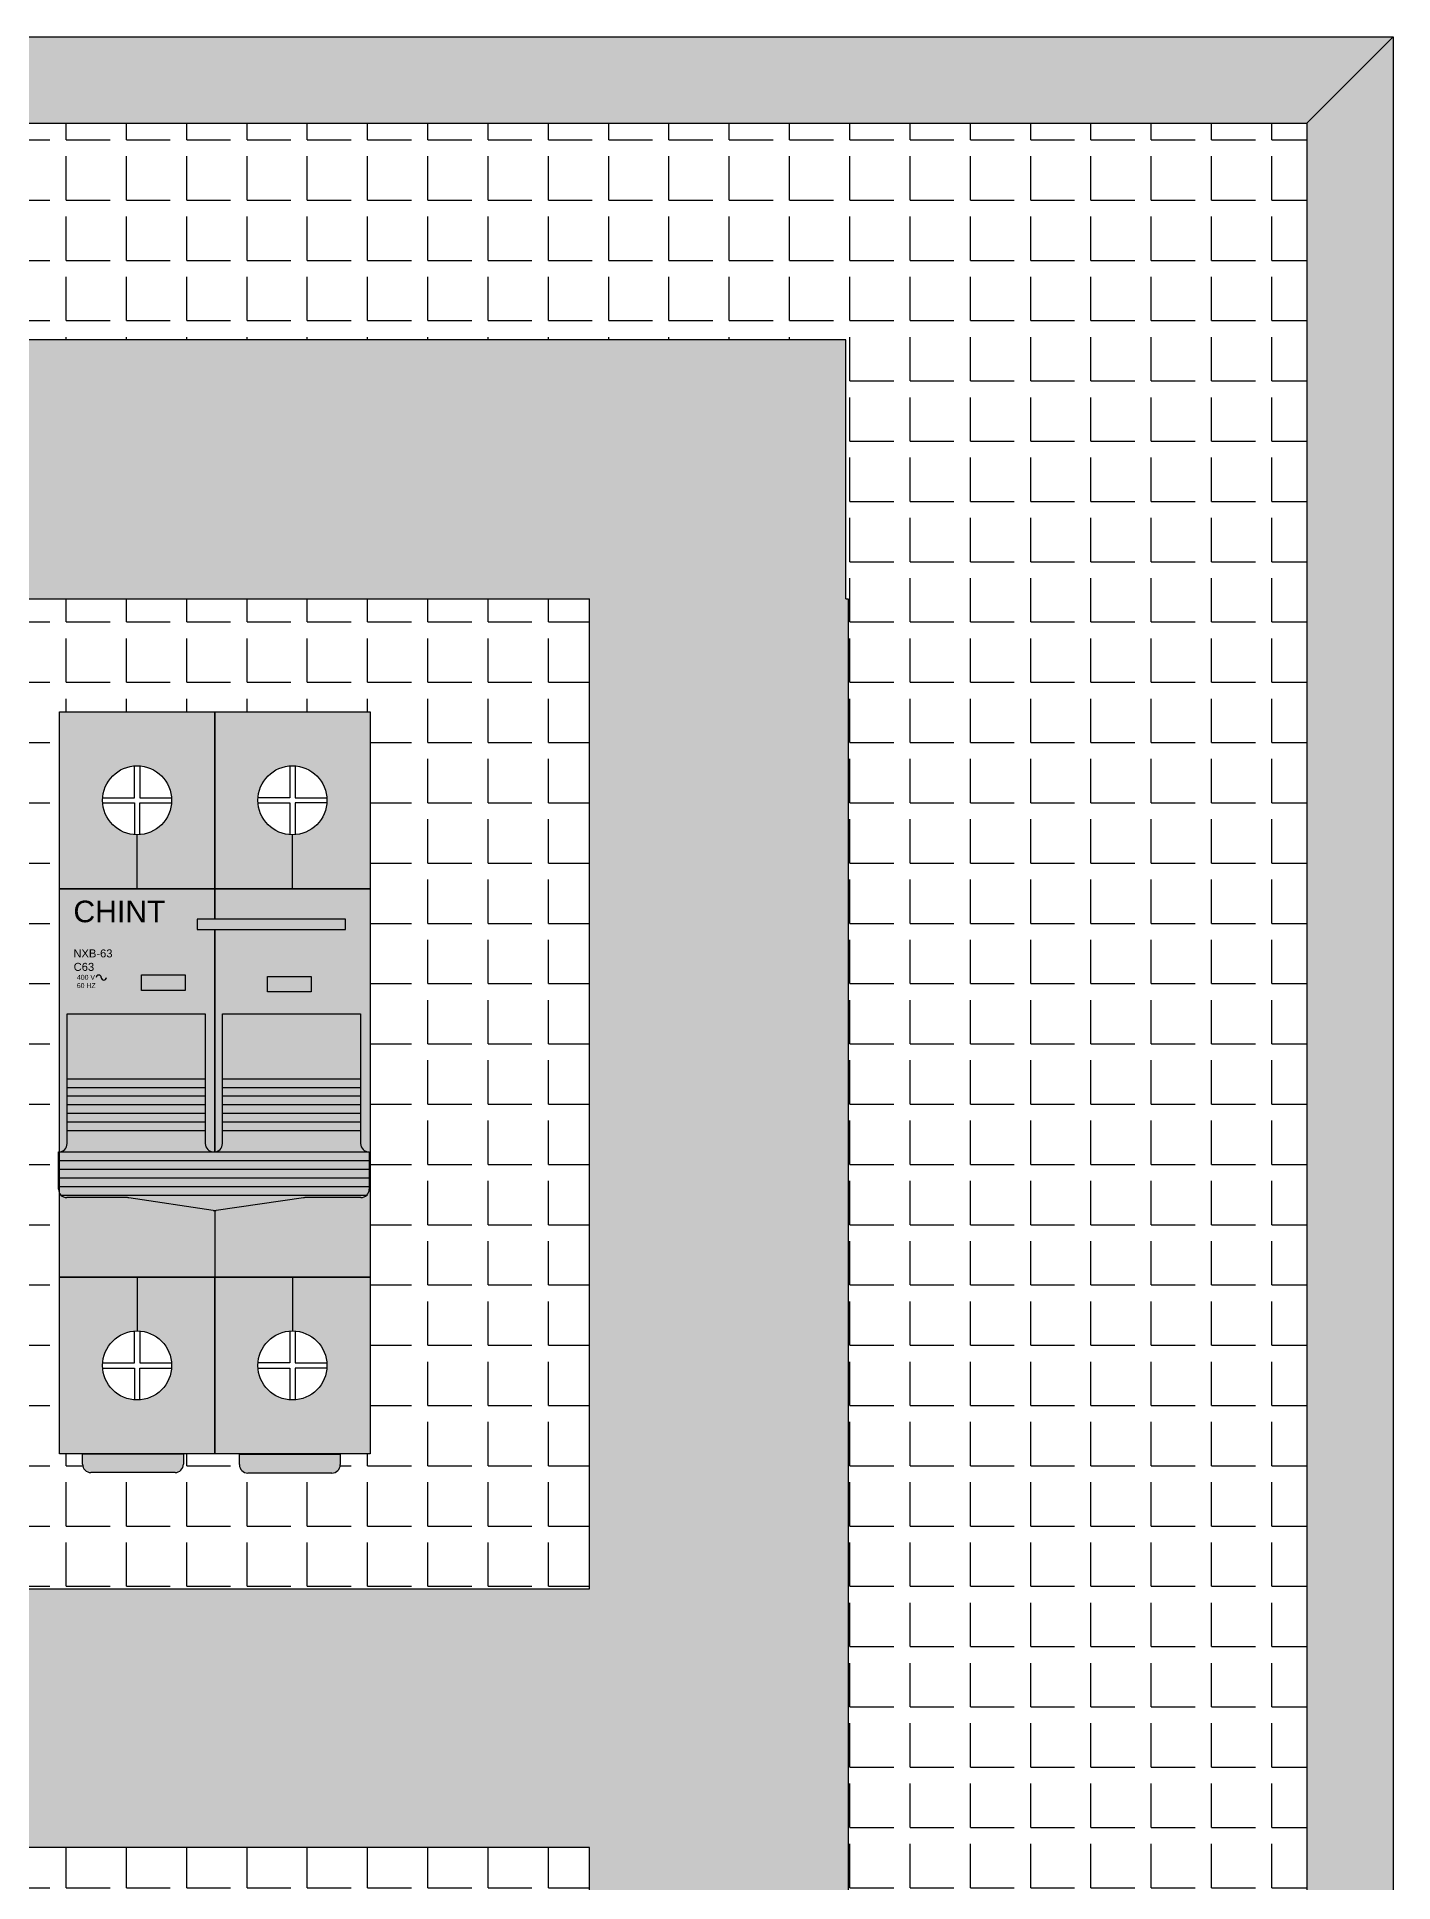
# Model space of a CAD drawing. Header units: millimetres. Extents: x 2499 to 4503, y 2704 to 3691.
# Drawn here: x 2642 to 2799.2, y 3477 to 3690.9 of the extents above; entities that cross this region are included whole.
import ezdxf

# ---------------------------------------------------------------- set-up
doc = ezdxf.new("R2010")
doc.units = ezdxf.units.MM
doc.layers.add('Imágenes', color=250, linetype='Continuous')
doc.layers.add('Rellenos sólidos', color=7, linetype='Continuous', true_color=0xffffff)
doc.styles.get("Standard").update_dxf_attribs({"font": 'arial.ttf'})

msp = doc.modelspace()

# ---------------------------------------------------------------- hatches: boundary and pattern name
at = {"layer": 'Imágenes', "transparency": 33554681}
h = msp.add_hatch(color=7, dxfattribs=at)
h.dxf.hatch_style = 1
h.paths.add_polyline_path([(2680.686, 3612.657), (2662.686, 3612.657), (2662.686, 3592.157), (2671.686, 3592.157), (2671.686, 3598.407, -0.4142136), (2667.686, 3602.407, -1), (2675.686, 3602.407, -0.4142136), (2671.686, 3598.407), (2671.686, 3592.157), (2680.686, 3592.157)])
h.paths.add_polyline_path([(2662.686, 3612.657), (2662.611, 3612.657), (2644.686, 3612.657), (2644.686, 3592.157), (2653.686, 3592.157), (2653.686, 3598.407, -0.4142136), (2649.686, 3602.407, -1), (2657.686, 3602.407, -0.4142136), (2653.686, 3598.407), (2653.686, 3592.157), (2662.686, 3592.157)])
h.paths.add_polyline_path([(2680.686, 3592.157), (2662.686, 3592.157), (2662.686, 3588.622), (2677.841, 3588.62), (2677.841, 3587.423), (2662.715, 3587.428), (2662.686, 3587.428), (2662.686, 3561.659, 0.3928548), (2663.584, 3562.626), (2663.584, 3577.657), (2679.584, 3577.657), (2679.584, 3562.626, 0.4550691), (2680.686, 3561.666)])
h.paths.add_polyline_path([(2668.805, 3581.99), (2673.847, 3581.99), (2673.847, 3580.191), (2668.805, 3580.191)], flags=16)
h.paths.add_polyline_path([(2680.584, 3557.326, -0.4142136), (2679.615, 3556.357), (2673.109, 3556.357, 0.0368354), (2672.967, 3556.346), (2662.689, 3554.836), (2662.686, 3547.157), (2680.686, 3547.157)])
h.paths.add_polyline_path([(2662.689, 3554.849, -0.0376382), (2662.505, 3554.863), (2652.727, 3556.346, 0.0372544), (2652.583, 3556.357), (2645.553, 3556.357, -0.2842982), (2644.686, 3556.893), (2644.686, 3547.157), (2662.686, 3547.157)])
h.paths.add_polyline_path([(2662.686, 3547.157), (2653.686, 3547.157), (2653.686, 3540.907, -0.4142136), (2657.686, 3536.907, -1), (2649.686, 3536.907, -0.4142136), (2653.686, 3540.907), (2653.686, 3547.157), (2644.686, 3547.157), (2644.686, 3526.657), (2662.686, 3526.657)])
h.paths.add_polyline_path([(2671.686, 3547.157), (2662.686, 3547.157), (2662.686, 3526.657), (2662.769, 3526.657), (2680.686, 3526.657), (2680.686, 3547.157), (2671.686, 3547.157), (2671.686, 3540.907, -0.4142136), (2675.686, 3536.907, -1), (2667.686, 3536.907, -0.4142136), (2671.686, 3540.907)])
h = msp.add_hatch(color=7, dxfattribs=at)
h.dxf.hatch_style = 1
h.paths.add_polyline_path([(2644.529, 3561.657), (2644.529, 3557.326), (2644.631, 3547.157), (2644.631, 3592.157), (2662.631, 3592.157), (2662.631, 3588.622), (2677.786, 3588.62), (2677.786, 3587.423), (2662.66, 3587.428), (2662.631, 3587.428), (2662.631, 3561.657)])
h.paths.add_polyline_path([(2654.157, 3582.169), (2659.199, 3582.169), (2659.199, 3580.371), (2654.157, 3580.371)], flags=0)
h.paths.add_polyline_path([(2662.631, 3592.157), (2644.631, 3592.157), (2644.631, 3561.659, 0.3928548), (2645.529, 3562.626), (2645.529, 3577.657), (2661.529, 3577.657), (2661.529, 3562.626, 0.4142136), (2662.498, 3561.657), (2662.631, 3561.657), (2662.631, 3587.428), (2660.576, 3587.428), (2660.576, 3588.625), (2662.577, 3588.622), (2662.631, 3588.622)], flags=16)
h.paths.add_polyline_path([(2659.199, 3582.169), (2659.199, 3580.371), (2654.157, 3580.371), (2654.157, 3582.169)], flags=0)
h.paths.add_polyline_path([(2662.631, 3592.157), (2644.631, 3592.157), (2644.631, 3561.659, 0.3928548), (2645.529, 3562.626), (2645.529, 3577.657), (2661.529, 3577.657), (2661.529, 3562.626, 0.4142136), (2662.498, 3561.657), (2662.631, 3561.657), (2662.631, 3587.428), (2677.786, 3587.423), (2677.786, 3588.62), (2662.631, 3588.622)], flags=17)
h = msp.add_hatch(color=7, dxfattribs=at)
h.dxf.hatch_style = 1
h.paths.add_polyline_path([(2644.584, 3561.255), (2644.584, 3556.924), (2644.686, 3546.755), (2644.686, 3591.755), (2662.686, 3591.755), (2662.686, 3588.22), (2677.841, 3588.218), (2677.841, 3587.021), (2662.715, 3587.026), (2662.686, 3587.026), (2662.686, 3561.255)])
h.paths.add_polyline_path([(2654.212, 3581.768), (2659.254, 3581.768), (2659.254, 3579.969), (2654.212, 3579.969)], flags=16)
at = {"layer": 'Imágenes', "true_color": 0x2776bb, "transparency": 33554681}
h = msp.add_hatch(color=152, dxfattribs=at)
h.dxf.hatch_style = 1
h.paths.add_polyline_path([(2661.529, 3577.657), (2645.529, 3577.657), (2645.529, 3570.141), (2661.529, 3570.141)])
h.paths.add_polyline_path([(2661.529, 3570.141), (2645.529, 3570.141), (2645.529, 3569.141), (2661.529, 3569.141)])
h.paths.add_polyline_path([(2677.786, 3588.62), (2662.577, 3588.622), (2660.576, 3588.625), (2660.576, 3587.428), (2662.66, 3587.428), (2677.786, 3587.423)])
h.paths.add_polyline_path([(2661.529, 3569.141), (2645.529, 3569.141), (2645.529, 3562.626, -0.3928548), (2644.631, 3561.659), (2644.631, 3561.657), (2662.498, 3561.657, -0.4142136), (2661.529, 3562.626)])
h.paths.add_polyline_path([(2679.529, 3577.657), (2663.529, 3577.657), (2663.529, 3562.626, -0.3928548), (2662.631, 3561.659), (2662.631, 3561.657), (2680.498, 3561.657, -0.4142136), (2679.529, 3562.626)])
h.paths.add_polyline_path([(2680.529, 3559.657), (2662.602, 3559.657), (2644.631, 3559.657), (2644.631, 3558.657), (2662.686, 3558.657), (2680.529, 3558.657)])
h.paths.add_polyline_path([(2680.529, 3561.657), (2662.498, 3561.657), (2644.631, 3561.657), (2644.631, 3560.657), (2662.684, 3560.657), (2680.529, 3560.657)])
h.paths.add_polyline_path([(2680.529, 3560.657), (2662.602, 3560.657), (2644.631, 3560.657), (2644.631, 3559.657), (2662.685, 3559.657), (2680.529, 3559.657)])
h.paths.add_polyline_path([(2680.529, 3558.657), (2662.686, 3558.657), (2662.603, 3558.657), (2644.631, 3558.657), (2644.631, 3557.657), (2662.687, 3557.657), (2680.529, 3557.657)])
h.paths.add_polyline_path([(2680.529, 3557.657), (2662.687, 3557.657), (2644.631, 3557.657), (2644.631, 3556.893, 0.2842982), (2645.498, 3556.357), (2652.528, 3556.357, -0.0372544), (2652.672, 3556.346), (2662.45, 3554.863, 0.0742221), (2662.812, 3554.862), (2672.912, 3556.346, -0.0368354), (2673.054, 3556.357), (2679.56, 3556.357, 0.4142136), (2680.529, 3557.326)])
at = {"layer": 'Imágenes', "true_color": 0x000000, "transparency": 33554681}
h = msp.add_hatch(color=18, dxfattribs=at)
h.dxf.hatch_style = 1
h.paths.add_polyline_path([(2659.199, 3582.169), (2654.157, 3582.169), (2654.157, 3580.371), (2659.199, 3580.371)])
at = {"layer": 'Imágenes', "transparency": 33554681}
h = msp.add_hatch(color=3, dxfattribs=at)
h.dxf.hatch_style = 1
h.paths.add_polyline_path([(2659.199, 3582.169), (2654.157, 3582.169), (2654.157, 3580.371), (2659.199, 3580.371)])
h.paths.add_polyline_path([(2673.792, 3581.99), (2668.75, 3581.99), (2668.75, 3580.191), (2673.792, 3580.191)])
at = {"layer": 'Imágenes', "true_color": 0x000000, "transparency": 33554681}
h = msp.add_hatch(color=18, dxfattribs=at)
h.dxf.hatch_style = 1
h.paths.add_polyline_path([(2673.792, 3581.99), (2668.75, 3581.99), (2668.75, 3580.191), (2673.792, 3580.191)])
at = {"layer": 'Imágenes', "true_color": 0x2776bb, "transparency": 33554681}
h = msp.add_hatch(color=152, dxfattribs=at)
h.dxf.hatch_style = 1
h.paths.add_polyline_path([(2658.998, 3526.657), (2647.314, 3526.657), (2647.314, 3525.456, 0.4142136), (2648.283, 3524.487), (2658.029, 3524.487, 0.4142136), (2658.998, 3525.456)])
h.paths.add_polyline_path([(2677.173, 3526.612), (2665.489, 3526.612), (2665.489, 3525.412, 0.4142136), (2666.458, 3524.443), (2676.204, 3524.443, 0.4142136), (2677.173, 3525.412)])
at = {"layer": 'Rellenos sólidos', "transparency": 33554681}
h = msp.add_hatch(color=9, dxfattribs=at)
h.dxf.hatch_style = 1
h.paths.add_polyline_path([(2509.174, 3680.88), (2499.174, 3690.88), (2499.174, 3290.88), (2799.174, 3290.88), (2799.174, 3690.88), (2789.174, 3680.88), (2789.174, 3300.88), (2509.174, 3300.88)])
h.paths.add_polyline_path([(2799.174, 3690.88), (2499.174, 3690.88), (2509.174, 3680.88), (2789.174, 3680.88)], flags=17)
h = msp.add_hatch(dxfattribs=at)
h.set_pattern_fill('ANGLE', color=9)
h.set_pattern_definition([(0, (151.768, -71.9964), (0, 6.985), [5.08, -1.905]), (90, (151.768, -71.9964), (-6.985, 4e-16), [5.08, -1.905])])
h.paths.add_polyline_path([(2789.174, 3680.88), (2509.174, 3680.88), (2509.174, 3300.88), (2789.174, 3300.88)])
h.paths.add_polyline_path([(2585.517, 3655.764), (2735.77, 3655.764), (2735.77, 3625.764), (2736.04, 3625.764), (2736.04, 3325.098), (2706.04, 3325.098), (2706.04, 3481.035), (2585.816, 3481.035), (2585.816, 3511.035), (2706.04, 3511.035), (2706.04, 3625.764), (2585.517, 3625.764)], flags=16)
h.paths.add_polyline_path([(2622.415, 3562.938), (2622.415, 3577.969), (2638.415, 3577.969), (2638.415, 3562.938, 0.4550691), (2639.517, 3561.978), (2639.517, 3592.469), (2621.517, 3592.469), (2621.517, 3588.935), (2636.672, 3588.933), (2636.672, 3587.736), (2621.517, 3587.738), (2621.517, 3561.972, 0.3928548)], flags=0)
h.paths.add_polyline_path([(2626.528, 3603.019), (2630.217, 3603.019), (2630.217, 3606.708, 0.3708915)], flags=0)
h.paths.add_polyline_path([(2630.517, 3592.469), (2630.517, 3598.719), (2630.217, 3602.419), (2630.217, 3598.719)], flags=0)
h.paths.add_polyline_path([(2585.517, 3612.969), (2603.517, 3612.969), (2621.517, 3612.969), (2621.517, 3592.469), (2639.517, 3592.469), (2639.517, 3547.469), (2639.517, 3526.969), (2636.059, 3526.969), (2636.059, 3525.725, -0.4142136), (2635.09, 3524.756), (2625.344, 3524.756, -0.4142136), (2624.374, 3525.725), (2624.374, 3526.969), (2621.517, 3526.969), (2603.517, 3526.969), (2599.884, 3526.969), (2599.884, 3525.769, -0.4142136), (2598.915, 3524.8), (2589.169, 3524.8, -0.4142136), (2588.199, 3525.769), (2588.199, 3526.969), (2585.517, 3526.969), (2585.517, 3547.469), (2585.517, 3592.469)], flags=16)
h.paths.add_polyline_path([(2598.506, 3602.419), (2594.817, 3602.419), (2594.817, 3598.731, 0.3708915)], flags=0)
h.paths.add_polyline_path([(2594.217, 3602.419), (2594.217, 3598.719), (2594.517, 3592.469), (2594.517, 3598.719)], flags=0)
h.paths.add_polyline_path([(2616.506, 3602.419), (2612.817, 3602.419), (2612.817, 3598.731, 0.3708915)], flags=0)
h.paths.add_polyline_path([(2612.217, 3602.419), (2612.217, 3598.719), (2612.517, 3592.469), (2612.517, 3598.719)], flags=0)
h.paths.add_polyline_path([(2595.043, 3582.482), (2600.085, 3582.482), (2600.085, 3580.684), (2595.043, 3580.684)], flags=0)
h.paths.add_polyline_path([(2609.448, 3582.482), (2614.49, 3582.482), (2614.49, 3580.684), (2609.448, 3580.684)], flags=0)
h.paths.add_polyline_path([(2627.635, 3582.302), (2632.677, 3582.302), (2632.677, 3580.504), (2627.635, 3580.504)], flags=0)
h.paths.add_polyline_path([(2598.506, 3536.919), (2594.817, 3536.919), (2594.817, 3533.231, 0.3708915)], flags=0)
h.paths.add_polyline_path([(2594.517, 3547.469), (2594.517, 3541.219), (2594.817, 3537.519), (2594.817, 3541.219)], flags=0)
h.paths.add_polyline_path([(2663.529, 3562.626), (2663.529, 3577.657), (2679.529, 3577.657), (2679.529, 3562.626, 0.4550691), (2680.631, 3561.666), (2680.631, 3592.157), (2662.631, 3592.157), (2662.631, 3588.622), (2677.786, 3588.62), (2677.786, 3587.423), (2662.66, 3587.428), (2662.631, 3587.428), (2662.631, 3561.659, 0.3928548)], flags=0)
h.paths.add_polyline_path([(2645.529, 3562.626), (2645.529, 3577.657), (2661.529, 3577.657), (2661.529, 3562.626, 0.4550691), (2662.631, 3561.666), (2662.631, 3561.657), (2680.631, 3561.657), (2680.631, 3592.157), (2662.631, 3592.157), (2662.574, 3592.157), (2644.631, 3592.157), (2644.631, 3561.659, 0.3928548)], flags=0)
h.paths.add_polyline_path([(2644.631, 3612.657), (2662.638, 3612.657), (2680.631, 3612.657), (2680.631, 3592.157), (2680.631, 3547.157), (2680.631, 3526.657), (2677.173, 3526.657), (2677.173, 3525.412, -0.4142136), (2676.204, 3524.443), (2666.458, 3524.443, -0.4142136), (2665.489, 3525.412), (2665.489, 3526.657), (2662.631, 3526.657), (2658.998, 3526.657), (2658.998, 3525.456, -0.4142136), (2658.029, 3524.487), (2648.283, 3524.487, -0.4142136), (2647.314, 3525.456), (2647.314, 3526.657), (2644.631, 3526.657), (2644.631, 3547.157), (2644.631, 3556.893, -0.1162283), (2644.529, 3557.326), (2644.529, 3561.657), (2644.631, 3592.157)], flags=16)
h.paths.add_polyline_path([(2667.642, 3602.707), (2671.331, 3602.707), (2671.331, 3606.395, 0.3708915)], flags=0)
h.paths.add_polyline_path([(2671.631, 3592.157), (2671.631, 3598.407), (2671.331, 3602.107), (2671.331, 3598.407)], flags=0)
h.paths.add_polyline_path([(2675.62, 3536.607), (2671.931, 3536.607), (2671.931, 3532.918, 0.3708915)], flags=0)
h.paths.add_polyline_path([(2671.631, 3547.157), (2671.631, 3540.907), (2671.931, 3537.207), (2671.931, 3540.907)], flags=0)
h.paths.add_polyline_path([(2657.62, 3536.607), (2653.931, 3536.607), (2653.931, 3532.918, 0.3708915)], flags=0)
h.paths.add_polyline_path([(2653.631, 3547.157), (2653.631, 3540.907), (2653.931, 3537.207), (2653.931, 3540.907)], flags=0)
h.paths.add_polyline_path([(2649.642, 3602.707), (2653.331, 3602.707), (2653.331, 3606.395, 0.3708915)], flags=0)
h.paths.add_polyline_path([(2653.631, 3592.157), (2653.631, 3598.407), (2653.331, 3602.107), (2653.331, 3598.407)], flags=0)
h.paths.add_polyline_path([(2644.631, 3557.657), (2662.687, 3557.657), (2680.471, 3557.657, -0.52034), (2679.56, 3556.357), (2673.054, 3556.357, 0.0368354), (2672.912, 3556.346), (2662.634, 3554.836), (2662.631, 3547.157), (2662.613, 3547.157), (2644.631, 3547.157)], flags=0)
h.paths.add_polyline_path([(2616.506, 3536.919), (2612.817, 3536.919), (2612.817, 3533.231, 0.3708915)], flags=0)
h.paths.add_polyline_path([(2612.517, 3547.469), (2612.517, 3541.219), (2612.217, 3537.519), (2612.217, 3541.219)], flags=0)
h.paths.add_polyline_path([(2654.157, 3582.169), (2659.199, 3582.169), (2659.199, 3580.371), (2654.157, 3580.371)], flags=0)
h.paths.add_polyline_path([(2634.506, 3536.919), (2630.817, 3536.919), (2630.817, 3533.231, 0.3708915)], flags=0)
h.paths.add_polyline_path([(2668.75, 3581.99), (2673.792, 3581.99), (2673.792, 3580.191), (2668.75, 3580.191)], flags=0)
h.paths.add_polyline_path([(2585.296, 3460.451), (2651.232, 3460.451), (2651.232, 3456.556), (2651.239, 3456.556), (2651.239, 3450.879), (2651.239, 3383.546), (2629.446, 3383.546), (2630.812, 3382.362), (2642.324, 3382.362), (2642.324, 3342.535), (2640.123, 3342.535), (2640.123, 3321.866), (2638.797, 3321.87), (2638.797, 3319.019), (2629.345, 3319.019), (2629.345, 3321.897), (2618.824, 3321.927), (2618.824, 3319.019), (2609.372, 3319.019), (2609.372, 3321.954), (2600.675, 3321.979), (2600.675, 3319.019), (2591.223, 3319.019), (2591.223, 3322.006), (2587.842, 3322.016), (2587.842, 3342.535), (2585.262, 3342.535), (2585.262, 3382.362), (2587.033, 3382.362), (2587.033, 3383.546), (2585.296, 3383.546), (2585.296, 3450.879), (2585.296, 3456.556)], flags=16)
h.paths.add_polyline_path([(2594.948, 3453.289), (2593.785, 3453.289), (2593.785, 3452.125, 0.3191977)], flags=16)
h.paths.add_polyline_path([(2629.027, 3453.289), (2627.863, 3453.289), (2627.863, 3452.125, 0.3191977)], flags=16)
h.paths.add_polyline_path([(2643.969, 3453.289), (2642.805, 3453.289), (2642.805, 3452.125, 0.3191977)], flags=16)
h.paths.add_polyline_path([(2597.166, 3446.415, -1), (2589.798, 3446.415, -1)], flags=16)
h.paths.add_polyline_path([(2613.836, 3446.415, -1), (2606.468, 3446.415, -1)], flags=16)
h.paths.add_polyline_path([(2631.474, 3446.415, -1), (2624.106, 3446.415, -1)], flags=16)
h.paths.add_polyline_path([(2634.847, 3440.869), (2634.847, 3439.037), (2651.239, 3439.037), (2651.239, 3437.57), (2634.847, 3437.57), (2634.847, 3402.767), (2616.565, 3402.767), (2616.565, 3400.384), (2614.624, 3400.384), (2614.624, 3402.767), (2605.41, 3402.767), (2605.41, 3400.384), (2603.469, 3400.384), (2603.469, 3402.767), (2601.793, 3402.767), (2601.793, 3440.869), (2601.771, 3440.869), (2601.793, 3440.894), (2601.793, 3440.869)], flags=16)
h.paths.add_polyline_path([(2654.135, 3463.134), (2670.836, 3463.134), (2670.836, 3463.134), (2677.781, 3463.134), (2684.045, 3463.134), (2684.045, 3463.134), (2690.99, 3463.134), (2694.482, 3463.134), (2694.482, 3444.406), (2694.482, 3440.87), (2694.482, 3402.2), (2694.482, 3380.973), (2691.047, 3380.973), (2691.047, 3380.973), (2684.102, 3380.973), (2677.781, 3380.973), (2677.781, 3380.973), (2670.836, 3380.973), (2664.935, 3380.973), (2664.935, 3380.973), (2657.99, 3380.973), (2654.135, 3380.973), (2654.135, 3402.2), (2654.135, 3444.406)], flags=16)
h.paths.add_polyline_path([(2664.515, 3463.134), (2664.515, 3457.388), (2664.515, 3457.388, -0.9894375), (2657.57, 3457.388), (2657.57, 3463.134)], flags=0)
h.paths.add_polyline_path([(2608.888, 3440.869), (2613.115, 3440.869), (2624.08, 3440.869), (2627.621, 3440.869), (2627.621, 3428.985), (2632.979, 3428.985), (2632.979, 3414.353), (2603.148, 3414.353), (2603.148, 3428.985), (2608.888, 3428.985)], flags=0)
h.paths.add_polyline_path([(2613.43, 3440.554), (2623.765, 3440.554), (2623.765, 3429.3), (2613.43, 3429.3)], flags=0)
h.paths.add_polyline_path([(2646.906, 3446.415, -1), (2639.538, 3446.415, -1)], flags=16)
h.paths.add_polyline_path([(2586.483, 3428.976), (2600.663, 3428.976), (2600.663, 3414.504), (2586.483, 3414.504)], flags=16)
h.paths.add_polyline_path([(2587.43, 3428.029), (2599.716, 3428.029), (2599.716, 3415.451), (2587.43, 3415.451)], flags=0)
h.paths.add_polyline_path([(2604.094, 3428.038), (2616.311, 3428.038), (2616.311, 3423.153), (2619.921, 3423.153), (2619.921, 3428.038), (2632.032, 3428.038), (2632.032, 3415.3), (2619.921, 3415.3), (2619.921, 3420.184), (2616.311, 3420.184), (2616.311, 3415.3), (2604.094, 3415.3)], flags=0)
h.paths.add_polyline_path([(2676.77, 3457.209), (2674.525, 3457.209), (2674.525, 3454.964, 0.3637788)], flags=0)
h.paths.add_polyline_path([(2674.092, 3459.896), (2674.092, 3457.641), (2674.525, 3457.641), (2674.525, 3459.896)], flags=0)
h.paths.add_polyline_path([(2671.838, 3457.641), (2674.092, 3457.641), (2674.092, 3457.209), (2671.838, 3457.209)], flags=0)
h.paths.add_polyline_path([(2654.135, 3444.406), (2658.645, 3444.406), (2658.645, 3442.965, -0.4142136), (2656.55, 3440.87), (2654.135, 3440.87)], flags=0)
h.paths.add_polyline_path([(2678.614, 3449.249, -1), (2683.555, 3449.249, -1)], flags=0)
h.paths.add_polyline_path([(2689.979, 3457.209), (2687.734, 3457.209), (2687.734, 3454.964, 0.3637788)], flags=0)
h.paths.add_polyline_path([(2635.904, 3428.976), (2650.084, 3428.976), (2650.084, 3414.504), (2635.904, 3414.504)], flags=0)
h.paths.add_polyline_path([(2687.302, 3459.896), (2687.302, 3457.641), (2687.734, 3457.641), (2687.734, 3459.896)], flags=0)
h.paths.add_polyline_path([(2685.047, 3457.641), (2687.302, 3457.641), (2687.302, 3457.209), (2685.047, 3457.209)], flags=0)
h.paths.add_polyline_path([(2636.85, 3428.029), (2649.137, 3428.029), (2649.137, 3415.451), (2636.85, 3415.451)], flags=0)
h.paths.add_polyline_path([(2663.686, 3440.611), (2688.006, 3440.611), (2688.006, 3426.001), (2663.686, 3426.001)], flags=0)
h.paths.add_polyline_path([(2590.26, 3409.763), (2592.2, 3409.763), (2592.2, 3400.384), (2590.26, 3400.384)], flags=16)
h.paths.add_polyline_path([(2597.166, 3395.238, -1), (2589.798, 3395.238, -1)], flags=16)
h.paths.add_polyline_path([(2612.738, 3395.238, -1), (2605.37, 3395.238, -1)], flags=16)
h.paths.add_polyline_path([(2660.277, 3418.9), (2674.529, 3418.9), (2674.529, 3417.826), (2660.277, 3417.826)], flags=0)
h.paths.add_polyline_path([(2630.714, 3395.238, -1), (2623.345, 3395.238, -1)], flags=16)
h.paths.add_polyline_path([(2646.737, 3395.238, -1), (2639.368, 3395.238, -1)], flags=16)
h.paths.add_polyline_path([(2602.927, 3378.887), (2609.759, 3378.887), (2609.759, 3378.219), (2602.927, 3378.219)], flags=16)
h.paths.add_polyline_path([(2592.77, 3376.255), (2635.699, 3376.255, -0.4142136), (2641.155, 3370.799), (2641.155, 3361.445, -0.4142136), (2635.699, 3355.989), (2592.77, 3355.989, -0.4142136), (2587.313, 3361.445), (2587.313, 3370.799, -0.4142136)], flags=16)
h.paths.add_polyline_path([(2668.599, 3397.431, -1), (2670.028, 3397.431, -1)], flags=0)
h.paths.add_polyline_path([(2606.315, 3366.028, -0.1381741), (2605.424, 3362.43, -0.1657212), (2612.55, 3368.408), (2612.563, 3375.088), (2604.846, 3375.088, 0.1989124), (2594.651, 3370.866, -0.6678444)], flags=0)
h.paths.add_polyline_path([(2679.269, 3397.431, -1), (2677.839, 3397.431, -0.1897816), (2678.031, 3397.918), (2675.005, 3394.67, -0.2080751), (2675.232, 3394.148, -1), (2673.803, 3394.148, -0.6555262), (2675.005, 3394.67), (2678.031, 3397.918, -0.6809807)], flags=0)
h.paths.add_polyline_path([(2659.002, 3386.898), (2661.247, 3386.898), (2661.247, 3389.143, 0.3637788)], flags=0)
h.paths.add_polyline_path([(2597.477, 3368.401), (2599.32, 3367.057), (2600.667, 3368.898), (2601.856, 3368.028), (2600.51, 3366.188), (2602.351, 3364.845), (2601.482, 3363.655), (2599.64, 3364.999), (2598.293, 3363.159), (2597.104, 3364.029), (2598.45, 3365.868), (2596.609, 3367.211)], flags=0)
h.paths.add_polyline_path([(2661.679, 3386.898), (2663.933, 3386.898), (2663.933, 3386.465), (2661.679, 3386.465)], flags=0)
h.paths.add_polyline_path([(2671.848, 3386.898), (2674.092, 3386.898), (2674.092, 3389.143, 0.3637788)], flags=0)
h.paths.add_polyline_path([(2674.525, 3386.898), (2676.779, 3386.898), (2676.779, 3386.465), (2674.525, 3386.465)], flags=0)
h.paths.add_polyline_path([(2624.455, 3368.48), (2632.649, 3368.48, -0.882178), (2632.649, 3358.24), (2624.455, 3358.24, -0.882178)], flags=0)
h.paths.add_polyline_path([(2627.821, 3363.456, -1), (2621.861, 3363.456, -1)], flags=0)
h.paths.add_polyline_path([(2626.058, 3363.456, -1), (2623.624, 3363.456, -1)], flags=0)
h.paths.add_polyline_path([(2632.072, 3366.395), (2632.088, 3366.365, -0.0809826), (2633.049, 3366.365), (2633.066, 3366.395), (2633.066, 3366.363, -0.3660848), (2635.556, 3363.417, -1), (2629.582, 3363.417, -0.3660848), (2632.072, 3366.363)], flags=0)
h.paths.add_polyline_path([(2685.114, 3386.898), (2687.358, 3386.898), (2687.358, 3389.143, 0.3637788)], flags=0)
h.paths.add_polyline_path([(2687.791, 3386.465), (2690.045, 3386.465), (2687.791, 3386.898)], flags=0)
h.paths.add_polyline_path([(2596.575, 3350.519, -1), (2590.846, 3350.519, -1)], flags=16)
h.paths.add_polyline_path([(2607.912, 3350.519, -1), (2602.183, 3350.519, -1)], flags=16)
h.paths.add_polyline_path([(2623.571, 3350.519, -1), (2617.843, 3350.519, -1)], flags=16)
h.paths.add_polyline_path([(2635.508, 3350.519, -1), (2629.779, 3350.519, -1)], flags=16)
h.paths.add_polyline_path([(2598.514, 3332.364, -1), (2592.786, 3332.364, -1)], flags=16)
h.paths.add_polyline_path([(2616.878, 3332.238, -1), (2611.149, 3332.238, -1)], flags=16)
h.paths.add_polyline_path([(2635.672, 3332.364, -1), (2629.944, 3332.364, -1)], flags=16)
h.paths.add_polyline_path([(2646.497, 3580.491), (2648.97, 3580.491), (2648.97, 3581.369), (2646.497, 3581.369)], flags=8)
h.paths.add_polyline_path([(2646.517, 3581.449), (2648.902, 3581.449), (2648.902, 3582.327), (2646.517, 3582.327)], flags=8)
h.paths.add_polyline_path([(2646.043, 3582.381), (2648.9, 3582.381), (2648.9, 3583.82), (2646.043, 3583.82)], flags=8)
h.paths.add_polyline_path([(2646.012, 3583.945), (2651.022, 3583.945), (2651.022, 3585.367), (2646.012, 3585.367)], flags=8)
h.paths.add_polyline_path([(2645.604, 3587.587), (2657.567, 3587.587), (2657.567, 3591.465), (2645.604, 3591.465)], flags=8)
h.paths.add_polyline_path([(2686.484, 3450.431), (2688.925, 3450.431), (2688.925, 3454.37), (2686.484, 3454.37)], flags=8)
h.paths.add_polyline_path([(2673.26, 3450.431), (2675.701, 3450.431), (2675.701, 3454.37), (2673.26, 3454.37)], flags=8)
h.paths.add_polyline_path([(2686.434, 3389.948), (2688.875, 3389.948), (2688.875, 3393.887), (2686.434, 3393.887)], flags=8)
h.paths.add_polyline_path([(2673.325, 3389.94), (2675.766, 3389.94), (2675.766, 3393.879), (2673.325, 3393.879)], flags=8)
h.paths.add_polyline_path([(2659.931, 3389.948), (2662.372, 3389.948), (2662.372, 3393.887), (2659.931, 3393.887)], flags=8)
h.paths.add_polyline_path([(2660.78, 3404.48), (2673.382, 3404.48), (2673.382, 3408.853), (2660.78, 3408.853)], flags=8)
h.paths.add_polyline_path([(2660.304, 3409.565), (2679.718, 3409.565), (2679.718, 3418.087), (2660.304, 3418.087)], flags=8)
h.paths.add_polyline_path([(2674.088, 3415.485), (2691.808, 3415.485), (2691.808, 3421.639), (2674.088, 3421.639)], flags=8)
h.paths.add_polyline_path([(2659.44, 3421.141), (2689.91, 3421.141), (2689.91, 3424.143), (2659.44, 3424.143)], flags=8)
h.paths.add_polyline_path([(2611.922, 3456.023), (2623.796, 3456.023), (2623.796, 3460.694), (2611.922, 3460.694)], flags=24)
h.paths.add_polyline_path([(2584.602, 3434.679), (2602.569, 3434.679), (2602.569, 3442.445), (2584.602, 3442.445)], flags=24)
h.paths.add_polyline_path([(2629.551, 3322.863), (2636.434, 3322.863), (2636.434, 3327.167), (2629.551, 3327.167)], flags=8)
h.paths.add_polyline_path([(2611.026, 3322.863), (2617.909, 3322.863), (2617.909, 3327.167), (2611.026, 3327.167)], flags=8)
h.paths.add_polyline_path([(2591.369, 3322.863), (2598.252, 3322.863), (2598.252, 3327.167), (2591.369, 3327.167)], flags=8)
h.paths.add_polyline_path([(2618.522, 3343.174), (2622.811, 3343.174), (2622.811, 3347.478), (2618.522, 3347.478)], flags=24)
h.paths.add_polyline_path([(2630.11, 3343.285), (2634.4, 3343.285), (2634.4, 3347.59), (2630.11, 3347.59)], flags=24)
h.paths.add_polyline_path([(2602.902, 3343.084), (2607.192, 3343.084), (2607.192, 3347.388), (2602.902, 3347.388)], flags=24)
h.paths.add_polyline_path([(2591.334, 3343.06), (2595.624, 3343.06), (2595.624, 3347.364), (2591.334, 3347.364)], flags=24)
h.paths.add_polyline_path([(2621.33, 3376.79), (2635.673, 3376.79), (2635.673, 3381.094), (2621.33, 3381.094)], flags=24)
h.paths.add_polyline_path([(2592.267, 3376.787), (2602.556, 3376.787), (2602.556, 3381.234), (2592.267, 3381.234)], flags=24)
h.paths.add_polyline_path([(2605.189, 3356.932), (2613.69, 3356.932), (2613.69, 3361.237), (2605.189, 3361.237)], flags=8)
h.paths.add_polyline_path([(2628.661, 3369.024), (2639.434, 3369.024), (2639.434, 3373.328), (2628.661, 3373.328)], flags=8)
h.paths.add_polyline_path([(2617.591, 3369.022), (2626.58, 3369.022), (2626.58, 3373.327), (2617.591, 3373.327)], flags=8)
h.paths.add_polyline_path([(2589.877, 3579.934), (2592.344, 3579.934), (2592.344, 3582.073), (2589.877, 3582.073)], flags=8)
h.paths.add_polyline_path([(2589.394, 3581.73), (2594.395, 3581.73), (2594.395, 3585.203), (2589.394, 3585.203)], flags=8)
h.paths.add_polyline_path([(2589.003, 3586.51), (2600.923, 3586.51), (2600.923, 3591.662), (2589.003, 3591.662)], flags=8)
h = msp.add_hatch(color=8, dxfattribs=at)
h.dxf.hatch_style = 1
h.paths.add_polyline_path([(2735.77, 3655.764), (2585.517, 3655.764), (2585.517, 3625.764), (2706.04, 3625.764), (2706.04, 3511.035), (2585.816, 3511.035), (2585.816, 3481.035), (2706.04, 3481.035), (2706.04, 3325.098), (2736.04, 3325.098), (2736.04, 3625.764), (2735.77, 3625.764)])

# ---------------------------------------------------------------- linework, layer by layer
at = {"color": 18, "true_color": 0x000000}
for p, q in [((2644.631, 3612.657), (2662.631, 3612.657)), ((2644.631, 3592.157), (2644.631, 3612.657)), ((2644.631, 3612.657), (2662.638, 3612.657)), ((2644.631, 3526.657), (2644.631, 3612.657)), ((2662.556, 3612.657), (2662.631, 3612.657)), ((2662.556, 3612.657), (2680.631, 3612.657)), ((2662.631, 3612.657), (2662.631, 3592.157)), ((2662.631, 3612.657), (2662.638, 3612.657)), ((2662.631, 3612.657), (2662.631, 3592.157)), ((2662.631, 3592.157), (2662.631, 3612.657)), ((2662.631, 3612.657), (2680.631, 3612.657)), ((2662.631, 3592.157), (2662.631, 3612.657)), ((2680.631, 3612.657), (2680.631, 3592.157)), ((2680.631, 3612.657), (2680.631, 3526.657)), ((2653.331, 3602.707), (2653.331, 3606.407)), ((2653.931, 3606.407), (2653.931, 3602.707)), ((2671.331, 3606.407), (2671.331, 3602.707)), ((2671.931, 3606.407), (2671.931, 3602.707)), ((2649.631, 3602.707), (2653.331, 3602.707)), ((2649.631, 3602.107), (2653.331, 3602.107)), ((2653.331, 3602.107), (2653.331, 3598.407)), ((2653.931, 3602.707), (2657.631, 3602.707)), ((2653.931, 3598.407), (2653.931, 3602.107)), ((2653.931, 3602.107), (2657.631, 3602.107)), ((2671.331, 3602.707), (2667.631, 3602.707)), ((2667.631, 3602.107), (2671.331, 3602.107)), ((2671.331, 3602.107), (2671.331, 3598.407)), ((2671.931, 3602.707), (2675.631, 3602.707)), ((2675.631, 3602.107), (2671.931, 3602.107)), ((2671.931, 3602.107), (2671.931, 3598.407)), ((2653.631, 3592.157), (2653.631, 3598.407)), ((2671.631, 3592.157), (2671.631, 3598.407)), ((2644.631, 3547.157), (2644.631, 3592.157)), ((2644.631, 3592.157), (2662.656, 3592.157)), ((2644.631, 3547.157), (2644.631, 3592.157)), ((2644.631, 3592.157), (2662.631, 3592.157)), ((2662.631, 3592.157), (2644.631, 3592.157)), ((2662.574, 3592.157), (2680.631, 3592.157)), ((2662.574, 3592.157), (2662.631, 3592.157)), ((2662.631, 3592.157), (2662.574, 3592.157)), ((2662.631, 3588.625), (2662.631, 3592.157)), ((2662.631, 3592.157), (2662.656, 3592.157)), ((2662.631, 3592.157), (2662.631, 3588.622)), ((2662.631, 3588.622), (2662.631, 3592.157)), ((2662.631, 3592.157), (2680.631, 3592.157)), ((2662.631, 3592.157), (2662.631, 3588.625)), ((2662.656, 3592.157), (2662.631, 3592.157)), ((2680.631, 3592.157), (2662.631, 3592.157)), ((2680.631, 3592.157), (2680.631, 3547.157)), ((2680.631, 3592.157), (2680.631, 3547.157)), ((2662.631, 3561.657), (2662.631, 3587.428)), ((2662.631, 3587.428), (2662.631, 3561.657)), ((2662.631, 3561.657), (2662.631, 3587.425)), ((2662.631, 3587.425), (2662.631, 3561.657)), ((2645.529, 3562.626), (2645.529, 3577.657)), ((2645.529, 3577.657), (2661.529, 3577.657)), ((2661.529, 3577.657), (2661.529, 3562.626)), ((2663.529, 3562.626), (2663.529, 3577.657)), ((2663.529, 3577.657), (2679.529, 3577.657)), ((2679.529, 3577.657), (2679.529, 3562.626)), ((2644.529, 3557.326), (2644.529, 3561.657)), ((2644.529, 3561.657), (2644.56, 3561.657)), ((2662.498, 3561.657), (2662.56, 3561.657)), ((2662.498, 3561.657), (2662.56, 3561.657)), ((2680.498, 3561.657), (2680.529, 3561.657)), ((2652.528, 3556.357), (2645.498, 3556.357)), ((2662.45, 3554.863), (2652.675, 3556.345)), ((2672.914, 3556.346), (2662.812, 3554.862)), ((2679.56, 3556.357), (2673.054, 3556.357)), ((2662.634, 3554.849), (2662.631, 3547.157)), ((2662.696, 3547.157), (2644.631, 3547.157)), ((2662.631, 3547.157), (2644.631, 3547.157)), ((2644.631, 3547.157), (2662.631, 3547.157)), ((2644.631, 3526.657), (2644.631, 3547.157)), ((2653.631, 3547.157), (2653.631, 3540.907)), ((2680.631, 3547.157), (2662.613, 3547.157)), ((2662.631, 3547.157), (2662.613, 3547.157)), ((2662.613, 3547.157), (2662.631, 3547.157)), ((2680.631, 3547.157), (2662.631, 3547.157)), ((2662.696, 3547.157), (2662.631, 3547.157)), ((2662.631, 3547.157), (2662.631, 3526.657)), ((2662.631, 3547.157), (2662.696, 3547.157)), ((2662.631, 3547.157), (2662.631, 3526.657)), ((2662.631, 3526.657), (2662.631, 3547.157)), ((2662.631, 3547.157), (2680.631, 3547.157)), ((2662.631, 3526.657), (2662.631, 3547.157)), ((2671.631, 3547.157), (2671.631, 3540.907)), ((2680.631, 3547.157), (2680.631, 3526.657)), ((2653.331, 3537.207), (2653.331, 3540.907)), ((2653.931, 3540.907), (2653.931, 3537.207)), ((2671.331, 3540.907), (2671.331, 3537.207)), ((2671.931, 3540.907), (2671.931, 3537.207)), ((2649.631, 3537.207), (2653.331, 3537.207)), ((2653.931, 3537.207), (2657.631, 3537.207)), ((2671.331, 3537.207), (2667.631, 3537.207)), ((2671.931, 3537.207), (2675.631, 3537.207)), ((2649.631, 3536.607), (2653.331, 3536.607)), ((2653.331, 3536.607), (2653.331, 3532.907)), ((2653.931, 3532.907), (2653.931, 3536.607)), ((2653.931, 3536.607), (2657.631, 3536.607)), ((2667.631, 3536.607), (2671.331, 3536.607)), ((2671.331, 3536.607), (2671.331, 3532.907)), ((2675.631, 3536.607), (2671.931, 3536.607)), ((2671.931, 3536.607), (2671.931, 3532.907)), ((2662.631, 3526.657), (2644.631, 3526.657)), ((2662.714, 3526.657), (2644.631, 3526.657)), ((2662.714, 3526.657), (2662.631, 3526.657)), ((2680.631, 3526.657), (2662.631, 3526.657)), ((2680.631, 3526.657), (2662.631, 3526.657))]:
    msp.add_line(p, q, dxfattribs=at)
msp.add_lwpolyline([(2662.66, 3587.428), (2677.786, 3587.423), (2677.786, 3588.62), (2662.577, 3588.622), (2660.576, 3588.625), (2660.576, 3587.428)], close=True, dxfattribs=at)
msp.add_lwpolyline([(2662.498, 3561.657), (2680.529, 3561.657), (2680.529, 3557.326)], dxfattribs=at)
for centre in [(2653.631, 3602.407), (2671.631, 3602.407), (2653.631, 3536.907), (2671.631, 3536.907)]:
    msp.add_circle(centre, 4, dxfattribs=at)
for centre, radius, start, end in [((2644.56, 3562.626), 0.969, 270, 0), ((2662.498, 3562.626), 0.969, 180, 270), ((2662.56, 3562.626), 0.969, 270, 0), ((2680.498, 3562.626), 0.969, 180, 270), ((2645.498, 3557.326), 0.969, 180, 270), ((2652.528, 3555.387), 0.969, 81.29016, 90), ((2673.054, 3555.387), 0.969, 90, 98.27641), ((2679.56, 3557.326), 0.969, 270, 0), ((2662.634, 3556.075), 1.226, 261.37802, 278.35733)]:
    msp.add_arc(centre, radius, start, end, dxfattribs=at)
at = {"layer": 'Imágenes', "color": 18, "true_color": 0x000000}
for p, q in [((2654.157, 3582.169), (2659.199, 3582.169)), ((2654.157, 3580.371), (2654.157, 3582.169)), ((2659.199, 3582.169), (2659.199, 3580.371)), ((2668.75, 3581.99), (2673.792, 3581.99)), ((2668.75, 3580.191), (2668.75, 3581.99)), ((2673.792, 3581.99), (2673.792, 3580.191)), ((2659.199, 3580.371), (2654.157, 3580.371)), ((2673.792, 3580.191), (2668.75, 3580.191)), ((2645.6, 3570.141), (2661.6, 3570.141)), ((2645.6, 3569.141), (2661.6, 3569.141)), ((2663.6, 3570.141), (2679.6, 3570.141)), ((2663.6, 3569.141), (2679.6, 3569.141)), ((2645.6, 3568.141), (2661.6, 3568.141)), ((2645.6, 3567.141), (2661.6, 3567.141)), ((2663.6, 3568.141), (2679.6, 3568.141)), ((2663.6, 3567.141), (2679.6, 3567.141)), ((2645.6, 3566.141), (2661.6, 3566.141)), ((2645.6, 3565.141), (2661.6, 3565.141)), ((2663.6, 3566.141), (2679.6, 3566.141)), ((2663.6, 3565.141), (2679.6, 3565.141)), ((2645.6, 3564.141), (2661.6, 3564.141)), ((2663.6, 3564.141), (2679.6, 3564.141)), ((2644.631, 3561.657), (2662.683, 3561.657)), ((2644.631, 3560.657), (2662.684, 3560.657)), ((2662.602, 3560.657), (2680.569, 3560.657)), ((2644.631, 3559.657), (2662.685, 3559.657)), ((2644.631, 3558.657), (2662.686, 3558.657)), ((2662.602, 3559.657), (2680.569, 3559.657)), ((2662.603, 3558.657), (2680.569, 3558.657)), ((2644.631, 3557.657), (2662.687, 3557.657)), ((2644.868, 3556.657), (2662.687, 3556.657)), ((2662.604, 3557.657), (2680.569, 3557.657)), ((2662.605, 3556.657), (2680.332, 3556.657)), ((2647.314, 3526.657), (2658.998, 3526.657)), ((2647.314, 3525.456), (2647.314, 3526.657)), ((2658.998, 3526.657), (2658.998, 3525.456)), ((2665.489, 3526.612), (2677.173, 3526.612)), ((2665.489, 3525.412), (2665.489, 3526.612)), ((2677.173, 3526.612), (2677.173, 3525.412)), ((2658.029, 3524.487), (2648.283, 3524.487)), ((2676.204, 3524.443), (2666.458, 3524.443))]:
    msp.add_line(p, q, dxfattribs=at)
for centre, radius, start, end in [((2649.187, 3581.861), 0.295, 0, 180), ((2649.777, 3581.861), 0.295, 180, 0), ((2648.283, 3525.456), 0.969, 180, 270), ((2658.029, 3525.456), 0.969, 270, 0), ((2666.458, 3525.412), 0.969, 180, 270), ((2676.204, 3525.412), 0.969, 270, 0)]:
    msp.add_arc(centre, radius, start, end, dxfattribs=at)
at = {"layer": 'Rellenos sólidos', "color": 7}
msp.add_line((2799.174, 3690.88), (2789.174, 3680.88), dxfattribs=at)
for points in [[(2499.174, 3690.88), (2799.174, 3690.88), (2799.174, 3290.88), (2499.174, 3290.88)], [(2509.174, 3680.88), (2789.174, 3680.88), (2789.174, 3300.88), (2509.174, 3300.88)]]:
    msp.add_lwpolyline(points, close=True, dxfattribs=at)
for points in [[(2735.77, 3625.764), (2735.77, 3655.764), (2585.517, 3655.764), (2585.517, 3625.764), (2706.04, 3625.764)], [(2735.77, 3625.764), (2736.04, 3625.764), (2736.04, 3325.098), (2706.04, 3325.098), (2706.04, 3481.035)], [(2706.04, 3511.035), (2706.04, 3625.764)], [(2706.04, 3481.035), (2585.816, 3481.035), (2585.816, 3511.035), (2706.04, 3511.035)]]:
    msp.add_lwpolyline(points, dxfattribs=at)

# ---------------------------------------------------------------- texts
at = {"color": 18, "true_color": 0x000000}
msp.add_text('CHINT', height=2.5, dxfattribs=at).set_placement((2646.251, 3588.276))
at = {"layer": 'Imágenes', "color": 18, "true_color": 0x000000}
for s, height, p in [('NXB-63', 0.9275, (2646.249, 3584.199)), ('C63', 0.9275, (2646.283, 3582.637)), ('400 V', 0.5731, (2646.663, 3581.605)), ('60 HZ', 0.5731, (2646.643, 3580.647))]:
    msp.add_text(s, height=height, dxfattribs=at).set_placement(p)

doc.saveas('drawing.dxf')
